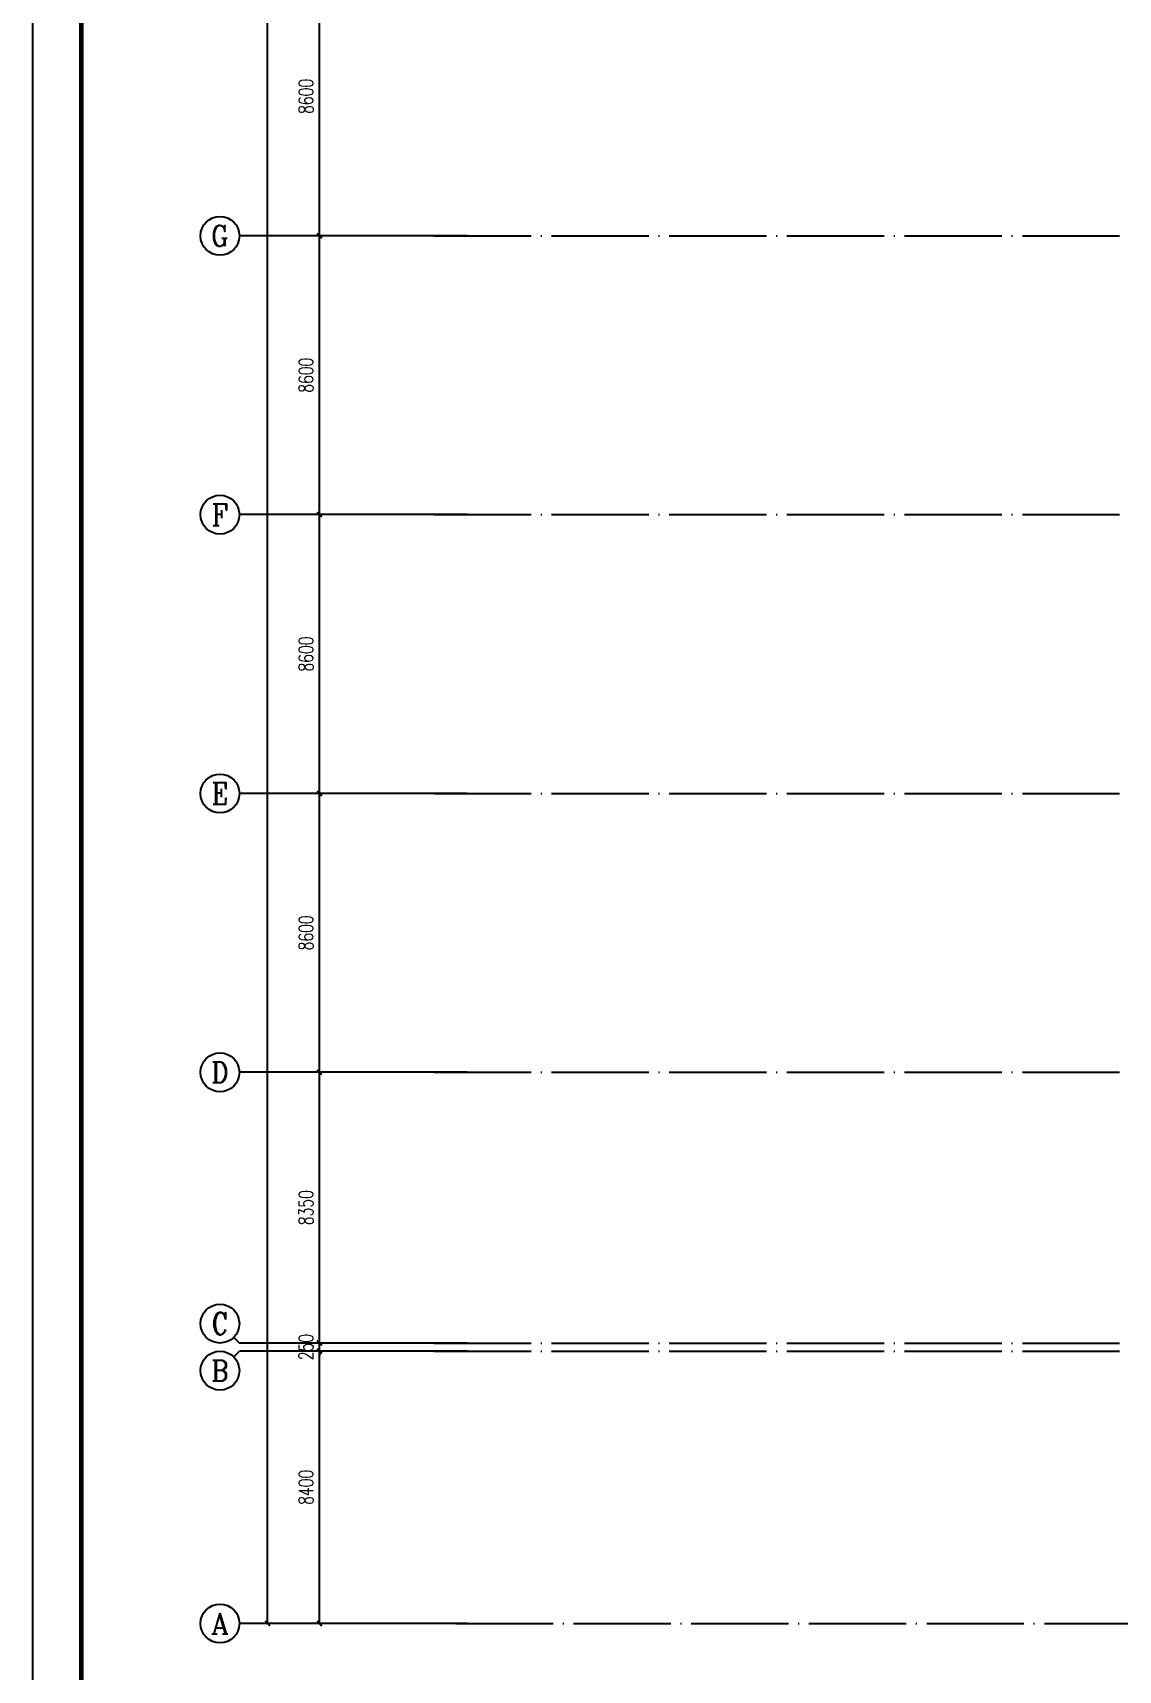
# Model space of a CAD drawing. Extents: x 899043 to 2598688, y -137197 to 211789.
# Drawn here: x 1499643 to 1533125, y 37655 to 88160 of the extents above; entities that cross this region are included whole.
import ezdxf
from ezdxf.enums import TextEntityAlignment as Align

# ---------------------------------------------------------------- set-up
doc = ezdxf.new("R2010")
doc.units = 0
doc.header["$LTSCALE"] = 1500
doc.header["$MEASUREMENT"] = 0
doc.linetypes.add('DOTE', pattern=[2.42, 2, -0.2, 0.02, -0.2])
for name, color, linetype in [('00-tk', 151, 'Continuous'), ('AXIS', 3, 'Continuous'), ('AXIS_TEXT', 7, 'Continuous')]:
    doc.layers.add(name, color=color, linetype=linetype)
doc.layers.add('钢板标注', color=9, linetype='Continuous', lineweight=18)
doc.styles.add('_TCH_AXIS', font='COMPLEX', dxfattribs={"bigfont": 'GBCBIG'})
doc.styles.add('_TCH_DIM_T3', font='SIMPLEX', dxfattribs={"width": 0.705882, "bigfont": 'GBCBIG'})
doc.styles.add('COMPLEX', font='COMPLEX')
doc.dimstyles.new('_TCH_ARCH&&150', dxfattribs={"dimtxt": 446.25, "dimasz": 150, "dimexe": 375, "dimexo": 450, "dimgap": 189.375, "dimtad": 1, "dimdec": 0, "dimzin": 0, "dimdsep": 46, "dimtxsty": '_TCH_DIM_T3', "dimblk": 'ARCHTICK', "dimcen": 0.09, "dimclrt": 7, "dimazin": 2, "dimtfac": 1, "dimtdec": 0, "dimtix": 1, "dimtmove": 2, "dimatfit": 3, "dimfxl": 0, "dimtolj": 1, "dimtzin": 0, "dimarcsym": 0})

# ---------------------------------------------------------------- blocks, each defined once
blk = doc.blocks.new('A$C16496DF1')
at = {"layer": '00-tk'}
blk.add_line((176850, 1500), (3750, 1500), dxfattribs=at)
at = {"layer": '00-tk', "linetype": 'Continuous'}
blk.add_line((178350, 0), (0, 0), dxfattribs=at)
at = {"layer": '00-tk', "const_width": 150}
blk.add_lwpolyline([(3750, 124650), (176850, 124650), (176850, 1500), (3750, 1500)], close=True, dxfattribs=at)
blk = doc.blocks.new('_ArchTick')
at = {"color": 0, "linetype": 'ByBlock', "const_width": 0.4}
blk.add_lwpolyline([(-0.5, -0.5), (0.5, 0.5)], dxfattribs=at)
blk = doc.blocks.new('*D230')
at = {"layer": 'AXIS', "color": 0, "lineweight": -2}
for p, q in [((1137909, -154877), (1132984, -154877)), ((1133359, -163277), (1133359, -154877)), ((1137909, -163277), (1132984, -163277))]:
    blk.add_line(p, q, dxfattribs=at)
at = {"layer": 'Defpoints', "color": 0}
for p in [(1133359, -154877), (1138359, -154877), (1138359, -163277)]:
    blk.add_point(p, dxfattribs=at)
at = {"layer": 'AXIS', "color": 0, "lineweight": -2, "xscale": 150, "yscale": 150, "zscale": 150}
for p, rotation in [((1133359, -154877), 90), ((1133359, -163277), 270)]:
    blk.add_blockref('_ArchTick', p, dxfattribs=dict(at, rotation=rotation))
at = {"layer": 'AXIS', "color": 7, "insert": (1132946, -159077), "char_height": 446.2, "attachment_point": 5, "rotation": 90, "style": '_TCH_DIM_T3'}
blk.add_mtext('\\A1;8400', dxfattribs=at)
blk = doc.blocks.new('*D231')
at = {"layer": 'AXIS', "color": 0, "lineweight": -2}
for p, q in [((1133359, -154627), (1133359, -154477)), ((1137909, -154627), (1132984, -154627)), ((1137909, -154877), (1132984, -154877)), ((1133359, -154877), (1133359, -154627)), ((1133359, -154877), (1133359, -155027))]:
    blk.add_line(p, q, dxfattribs=at)
at = {"layer": 'Defpoints', "color": 0}
for p in [(1133359, -154627), (1138359, -154627), (1138359, -154877)]:
    blk.add_point(p, dxfattribs=at)
at = {"layer": 'AXIS', "color": 0, "lineweight": -2, "xscale": 150, "yscale": 150, "zscale": 150}
for p, rotation in [((1133359, -154627), 270), ((1133359, -154877), 90)]:
    blk.add_blockref('_ArchTick', p, dxfattribs=dict(at, rotation=rotation))
at = {"layer": 'AXIS', "color": 7, "insert": (1132946, -154752), "char_height": 446.2, "attachment_point": 5, "rotation": 90, "style": '_TCH_DIM_T3'}
blk.add_mtext('\\A1;250', dxfattribs=at)
blk = doc.blocks.new('*D232')
at = {"layer": 'AXIS', "color": 0, "lineweight": -2}
for p, q in [((1137909, -146277), (1132984, -146277)), ((1133359, -154627), (1133359, -146277)), ((1137909, -154627), (1132984, -154627))]:
    blk.add_line(p, q, dxfattribs=at)
at = {"layer": 'Defpoints', "color": 0}
for p in [(1133359, -146277), (1138359, -146277), (1138359, -154627)]:
    blk.add_point(p, dxfattribs=at)
at = {"layer": 'AXIS', "color": 0, "lineweight": -2, "xscale": 150, "yscale": 150, "zscale": 150}
for p, rotation in [((1133359, -146277), 90), ((1133359, -154627), 270)]:
    blk.add_blockref('_ArchTick', p, dxfattribs=dict(at, rotation=rotation))
at = {"layer": 'AXIS', "color": 7, "insert": (1132946, -150452), "char_height": 446.2, "attachment_point": 5, "rotation": 90, "style": '_TCH_DIM_T3'}
blk.add_mtext('\\A1;8350', dxfattribs=at)
blk = doc.blocks.new('*D233')
at = {"layer": 'AXIS', "color": 0, "lineweight": -2}
for p, q in [((1137909, -137677), (1132984, -137677)), ((1133359, -146277), (1133359, -137677)), ((1137909, -146277), (1132984, -146277))]:
    blk.add_line(p, q, dxfattribs=at)
at = {"layer": 'Defpoints', "color": 0}
for p in [(1133359, -137677), (1138359, -137677), (1138359, -146277)]:
    blk.add_point(p, dxfattribs=at)
at = {"layer": 'AXIS', "color": 0, "lineweight": -2, "xscale": 150, "yscale": 150, "zscale": 150}
for p, rotation in [((1133359, -137677), 90), ((1133359, -146277), 270)]:
    blk.add_blockref('_ArchTick', p, dxfattribs=dict(at, rotation=rotation))
at = {"layer": 'AXIS', "color": 7, "insert": (1132946, -141977), "char_height": 446.2, "attachment_point": 5, "rotation": 90, "style": '_TCH_DIM_T3'}
blk.add_mtext('\\A1;8600', dxfattribs=at)
blk = doc.blocks.new('*D234')
at = {"layer": 'AXIS', "color": 0, "lineweight": -2}
for p, q in [((1137909, -129077), (1132984, -129077)), ((1133359, -137677), (1133359, -129077)), ((1137909, -137677), (1132984, -137677))]:
    blk.add_line(p, q, dxfattribs=at)
at = {"layer": 'Defpoints', "color": 0}
for p in [(1133359, -129077), (1138359, -129077), (1138359, -137677)]:
    blk.add_point(p, dxfattribs=at)
at = {"layer": 'AXIS', "color": 0, "lineweight": -2, "xscale": 150, "yscale": 150, "zscale": 150}
for p, rotation in [((1133359, -129077), 90), ((1133359, -137677), 270)]:
    blk.add_blockref('_ArchTick', p, dxfattribs=dict(at, rotation=rotation))
at = {"layer": 'AXIS', "color": 7, "insert": (1132946, -133377), "char_height": 446.2, "attachment_point": 5, "rotation": 90, "style": '_TCH_DIM_T3'}
blk.add_mtext('\\A1;8600', dxfattribs=at)
blk = doc.blocks.new('*D235')
at = {"layer": 'AXIS', "color": 0, "lineweight": -2}
for p, q in [((1137909, -120477), (1132984, -120477)), ((1133359, -129077), (1133359, -120477)), ((1137909, -129077), (1132984, -129077))]:
    blk.add_line(p, q, dxfattribs=at)
at = {"layer": 'Defpoints', "color": 0}
for p in [(1133359, -120477), (1138359, -120477), (1138359, -129077)]:
    blk.add_point(p, dxfattribs=at)
at = {"layer": 'AXIS', "color": 0, "lineweight": -2, "xscale": 150, "yscale": 150, "zscale": 150}
for p, rotation in [((1133359, -120477), 90), ((1133359, -129077), 270)]:
    blk.add_blockref('_ArchTick', p, dxfattribs=dict(at, rotation=rotation))
at = {"layer": 'AXIS', "color": 7, "insert": (1132946, -124777), "char_height": 446.2, "attachment_point": 5, "rotation": 90, "style": '_TCH_DIM_T3'}
blk.add_mtext('\\A1;8600', dxfattribs=at)
blk = doc.blocks.new('*D236')
at = {"layer": 'AXIS', "color": 0, "lineweight": -2}
for p, q in [((1137909, -111877), (1132984, -111877)), ((1133359, -120477), (1133359, -111877)), ((1137909, -120477), (1132984, -120477))]:
    blk.add_line(p, q, dxfattribs=at)
at = {"layer": 'Defpoints', "color": 0}
for p in [(1133359, -111877), (1138359, -111877), (1138359, -120477)]:
    blk.add_point(p, dxfattribs=at)
at = {"layer": 'AXIS', "color": 0, "lineweight": -2, "xscale": 150, "yscale": 150, "zscale": 150}
for p, rotation in [((1133359, -111877), 90), ((1133359, -120477), 270)]:
    blk.add_blockref('_ArchTick', p, dxfattribs=dict(at, rotation=rotation))
at = {"layer": 'AXIS', "color": 7, "insert": (1132946, -116177), "char_height": 446.2, "attachment_point": 5, "rotation": 90, "style": '_TCH_DIM_T3'}
blk.add_mtext('\\A1;8600', dxfattribs=at)
blk = doc.blocks.new('*D207')
at = {"layer": 'AXIS', "color": 0, "lineweight": -2}
for p, q in [((1137909, -43877), (1131384, -43877)), ((1131759, -163277), (1131759, -43877)), ((1137909, -163277), (1131384, -163277))]:
    blk.add_line(p, q, dxfattribs=at)
at = {"layer": 'Defpoints', "color": 0}
for p in [(1131759, -43877), (1138359, -43877), (1138359, -163277)]:
    blk.add_point(p, dxfattribs=at)
at = {"layer": 'AXIS', "color": 0, "lineweight": -2, "xscale": 150, "yscale": 150, "zscale": 150}
for p, rotation in [((1131759, -43877), 90), ((1131759, -163277), 270)]:
    blk.add_blockref('_ArchTick', p, dxfattribs=dict(at, rotation=rotation))
at = {"layer": 'AXIS', "color": 7, "insert": (1131346, -103577), "char_height": 446.2, "attachment_point": 5, "rotation": 90, "style": '_TCH_DIM_T3'}
blk.add_mtext('\\A1;119400', dxfattribs=at)
blk = doc.blocks.new('_AXISO')
blk.add_circle((0, 0), 0.5)
at = {"layer": 'AXIS_TEXT', "style": 'COMPLEX', "width": 1.041667}
blk.add_attdef('A', text='', height=0.56, dxfattribs=at).set_placement((-0.25, -0.28), (0.25, -0.28), align=Align.FIT)
blk = doc.blocks.new('A$C5AF141BB')
at = {"layer": 'AXIS'}
for p, q in [((-26941.1, 42800), (-32941.1, 42800)), ((-26941.1, 34200), (-32941.1, 34200)), ((-26941.1, 25600), (-32941.1, 25600)), ((-26941.1, 17000), (-32941.1, 17000)), ((-33116.8, 8825.7), (-32941.1, 8650)), ((-26941.1, 8650), (-32941.1, 8650)), ((-33116.8, 8224.3), (-32941.1, 8400)), ((-26941.1, 8400), (-32941.1, 8400)), ((-26941.1, 0), (-32941.1, 0))]:
    blk.add_line(p, q, dxfattribs=at)
at = {"layer": 'AXIS', "color": 253, "linetype": 'DOTE'}
for p, q in [((-26941.1, 42800), (36323.2, 42800)), ((-26941.1, 34200), (36323.2, 34200)), ((-26941.1, 25600), (36323.2, 25600)), ((-26941.1, 17000), (36323.2, 17000)), ((-26941.1, 8650), (36323.2, 8650)), ((-26941.1, 8400), (36323.2, 8400)), ((-26262.1, 0), (36364.3, 0))]:
    blk.add_line(p, q, dxfattribs=at)
at = {"layer": 'AXIS'}
ref = blk.add_blockref('_AXISO', (-33541.1, 42800), dxfattribs=dict(at, xscale=1200, yscale=1200, zscale=1200))
ref.add_attrib('A', 'G', dxfattribs={"layer": 'AXIS_TEXT', "height": 637.8, "style": '_TCH_AXIS'}).set_placement((-33814.4, 42481.1), (-33267.8, 42481.1), align=Align.FIT)
ref = blk.add_blockref('_AXISO', (-33541.1, 34200), dxfattribs=dict(at, xscale=1200, yscale=1200, zscale=1200))
ref.add_attrib('A', 'F', dxfattribs={"layer": 'AXIS_TEXT', "height": 668.2, "style": '_TCH_AXIS'}).set_placement((-33795.7, 33865.9), (-33286.6, 33865.9), align=Align.FIT)
ref = blk.add_blockref('_AXISO', (-33541.1, 25600), dxfattribs=dict(at, xscale=1200, yscale=1200, zscale=1200))
ref.add_attrib('A', 'E', dxfattribs={"layer": 'AXIS_TEXT', "height": 668.2, "style": '_TCH_AXIS'}).set_placement((-33795.7, 25265.9), (-33286.6, 25265.9), align=Align.FIT)
ref = blk.add_blockref('_AXISO', (-33541.1, 17000), dxfattribs=dict(at, xscale=1200, yscale=1200, zscale=1200))
ref.add_attrib('A', 'D', dxfattribs={"layer": 'AXIS_TEXT', "height": 652.9, "style": '_TCH_AXIS'}).set_placement((-33805.4, 16673.6), (-33276.9, 16673.6), align=Align.FIT)
ref = blk.add_blockref('_AXISO', (-33541.1, 9250), dxfattribs=dict(at, xscale=1200, yscale=1200, zscale=1200))
ref.add_attrib('A', 'C', dxfattribs={"layer": 'AXIS_TEXT', "height": 683.5, "style": '_TCH_AXIS'}).set_placement((-33785.2, 8908.2), (-33297, 8908.2), align=Align.FIT)
ref = blk.add_blockref('_AXISO', (-33541.1, 7800), dxfattribs=dict(at, xscale=1200, yscale=1200, zscale=1200))
ref.add_attrib('A', 'B', dxfattribs={"layer": 'AXIS_TEXT', "height": 652.9, "style": '_TCH_AXIS'}).set_placement((-33805.4, 7473.6), (-33276.9, 7473.6), align=Align.FIT)
ref = blk.add_blockref('_AXISO', (-33541.1, 0), dxfattribs=dict(at, xscale=1200, yscale=1200, zscale=1200))
ref.add_attrib('A', 'A', dxfattribs={"layer": 'AXIS_TEXT', "height": 637.8, "style": '_TCH_AXIS'}).set_placement((-33814.4, -318.9), (-33267.8, -318.9), align=Align.FIT)
for p1, p2, distance, picture, middle in [((-25470.5, 0), (-25470.5, 119400), 6600, '*D207', (-32483, 59700)), ((-25470.5, 42800), (-25470.5, 51400), 5000, '*D236', (-30883, 47100)), ((-25470.5, 34200), (-25470.5, 42800), 5000, '*D235', (-30883, 38500)), ((-25470.5, 25600), (-25470.5, 34200), 5000, '*D234', (-30883, 29900)), ((-25470.5, 17000), (-25470.5, 25600), 5000, '*D233', (-30883, 21300)), ((-25470.5, 8650), (-25470.5, 17000), 5000, '*D232', (-30883, 12825)), ((-25470.5, 8400), (-25470.5, 8650), 5000, '*D231', (-30883, 8525)), ((-25470.5, 0), (-25470.5, 8400), 5000, '*D230', (-30883, 4200))]:
    dim = blk.add_aligned_dim(p1=p1, p2=p2, distance=distance, dimstyle='_TCH_ARCH&&150', dxfattribs=at)
    dim.commit()
    dim.dimension.update_dxf_attribs({"geometry": picture, "text_midpoint": middle, "insert": (-1163829.4, 163277.5)})

msp = doc.modelspace()

# ---------------------------------------------------------------- block references
at = {"layer": 'AXIS'}
msp.add_blockref('A$C5AF141BB', (1538958, 39096.6), dxfattribs=at)
at = {"layer": '钢板标注', "color": 2, "linetype": 'ByBlock', "rotation": 270}
msp.add_blockref('A$C16496DF1', (1499643.2, 182335.4), dxfattribs=at)

doc.saveas('drawing.dxf')
